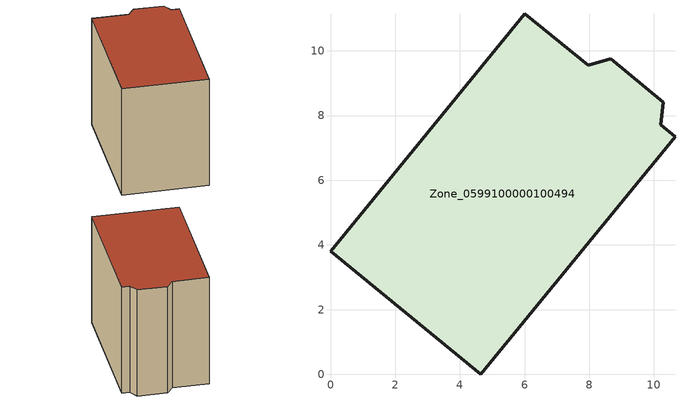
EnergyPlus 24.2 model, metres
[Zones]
Zone_0599100000100494
 floor ground (C_G): 0,3.8 6,11.15 7.97,9.55 8.67,9.75 10.29,8.41 10.21,7.71 10.65,7.35 4.64,0 z0
 wall outside (C_F): 4.64,0 10.65,7.35 10.21,7.71 10.29,8.41 8.67,9.75 7.97,9.55 6,11.15 0,3.8 4.64,0 z0:8.29
 roof outside (C_R): 6,11.15 0,3.8 4.64,0 10.65,7.35 10.21,7.71 10.29,8.41 8.67,9.75 7.97,9.55 z8.29
[BUILDING]
Pand.0599100000100494: North Axis=0; Terrain=City; Loads Convergence Tolerance Value=0.04; Temperature Convergence Tolerance Value=0.4; Solar Distribution=FullExterior; Maximum Number of Warmup Days=25; Minimum Number of Warmup Days=1
[Site:Location]
Rotterdam.The.Hague.AP_ZH_NLD Design_Conditions: Latitude=51.96; Longitude=4.45; Time Zone=1; Elevation=-4.5
[SITE:GROUNDTEMPERATURE:BUILDINGSURFACE]
18, 18, 18, 18, 18, 18, 18, 18, 18, 18, 18, 18
[MATERIAL] Thermal Absorptance=0.9; Solar Absorptance=0.7; Visible Absorptance=0.7
Name | Roughness | Thickness | Conductivity | Density | Specific Heat
G.TI.1946-1964 | MediumSmooth | 0.15 | 1 | 540 | 1210
F.TI.1946-1964 | Rough | 0.3 | 0.857143 | 1920 | 840
R.TI.1946-1964 | MediumRough | 0.2 | 0.277778 | 1500 | 1000
[CONSTRUCTION]
C_G: G.TI.1946-1964
C_F: F.TI.1946-1964
C_R: R.TI.1946-1964
[ZONE]
Zone_0599100000100494: Type=1; Multiplier=1; Ceiling Height=Autocalculate; Volume=Autocalculate; Floor Area=autocalculate; Part of Total Floor Area=Yes
[ZONEINFILTRATION:DESIGNFLOWRATE]
Infil_Zone_0599100000100494: Zone or ZoneList or Space or SpaceList=Zone_0599100000100494; Schedule=AlwaysOn; Design Flow Rate Calculation Method=Flow/Area; Flow Rate per Floor Area=0.003; Constant Term Coefficient=1; Temperature Term Coefficient=0; Velocity Term Coefficient=0; Velocity Squared Term Coefficient=0
[HVACTEMPLATE:ZONE:IDEALLOADSAIRSYSTEM]
Zone_0599100000100494: Maximum Heating Supply Air Temperature=50; Minimum Cooling Supply Air Temperature=13; Maximum Heating Supply Air Humidity Ratio=0.0156; Minimum Cooling Supply Air Humidity Ratio=0.0077; Heating Limit=NoLimit; Cooling Limit=NoLimit; Dehumidification Control Type=ConstantSensibleHeatRatio; Cooling Sensible Heat Ratio=0.7; Dehumidification Setpoint=60; Humidification Control Type=None; Humidification Setpoint=30; Outdoor Air Method=None; Outdoor Air Flow Rate per Person=0.00944; Outdoor Air Flow Rate per Zone Floor Area=0; Outdoor Air Flow Rate per Zone=0; Demand Controlled Ventilation Type=None; Outdoor Air Economizer Type=NoEconomizer; Heat Recovery Type=None; Sensible Heat Recovery Effectiveness=0.7; Latent Heat Recovery Effectiveness=0.65
[ZONECONTROL:THERMOSTAT]
ThermostatControl_Zone_0599100000100494: Zone or ZoneList=Zone_0599100000100494; Control Type Schedule=DualSetpointControlType; Control 1=Thermostat_Zone_0599100000100494; Temperature Difference Between Cutout And Setpoint=0
[THERMOSTATSETPOINT:DUALSETPOINT]
Thermostat_Zone_0599100000100494: Heating Setpoint Temperature Schedule=HeatingSetpoint_Zone_0599100000100494; Cooling Setpoint Temperature Schedule=CoolingSetpoint_Zone_0599100000100494
[SCHEDULE:COMPACT]
HeatingSetpoint_Zone_0599100000100494: Through: 12/31, For: AllDays, Until: 24:00, 21
CoolingSetpoint_Zone_0599100000100494: Through: 12/31, For: AllDays, Until: 24:00, 24
DualSetpointControlType: Through: 12/31, For: AllDays, Until: 24:00, 4
AlwaysOn: Through: 12/31, For: AllDays, Until: 24:00, 1
